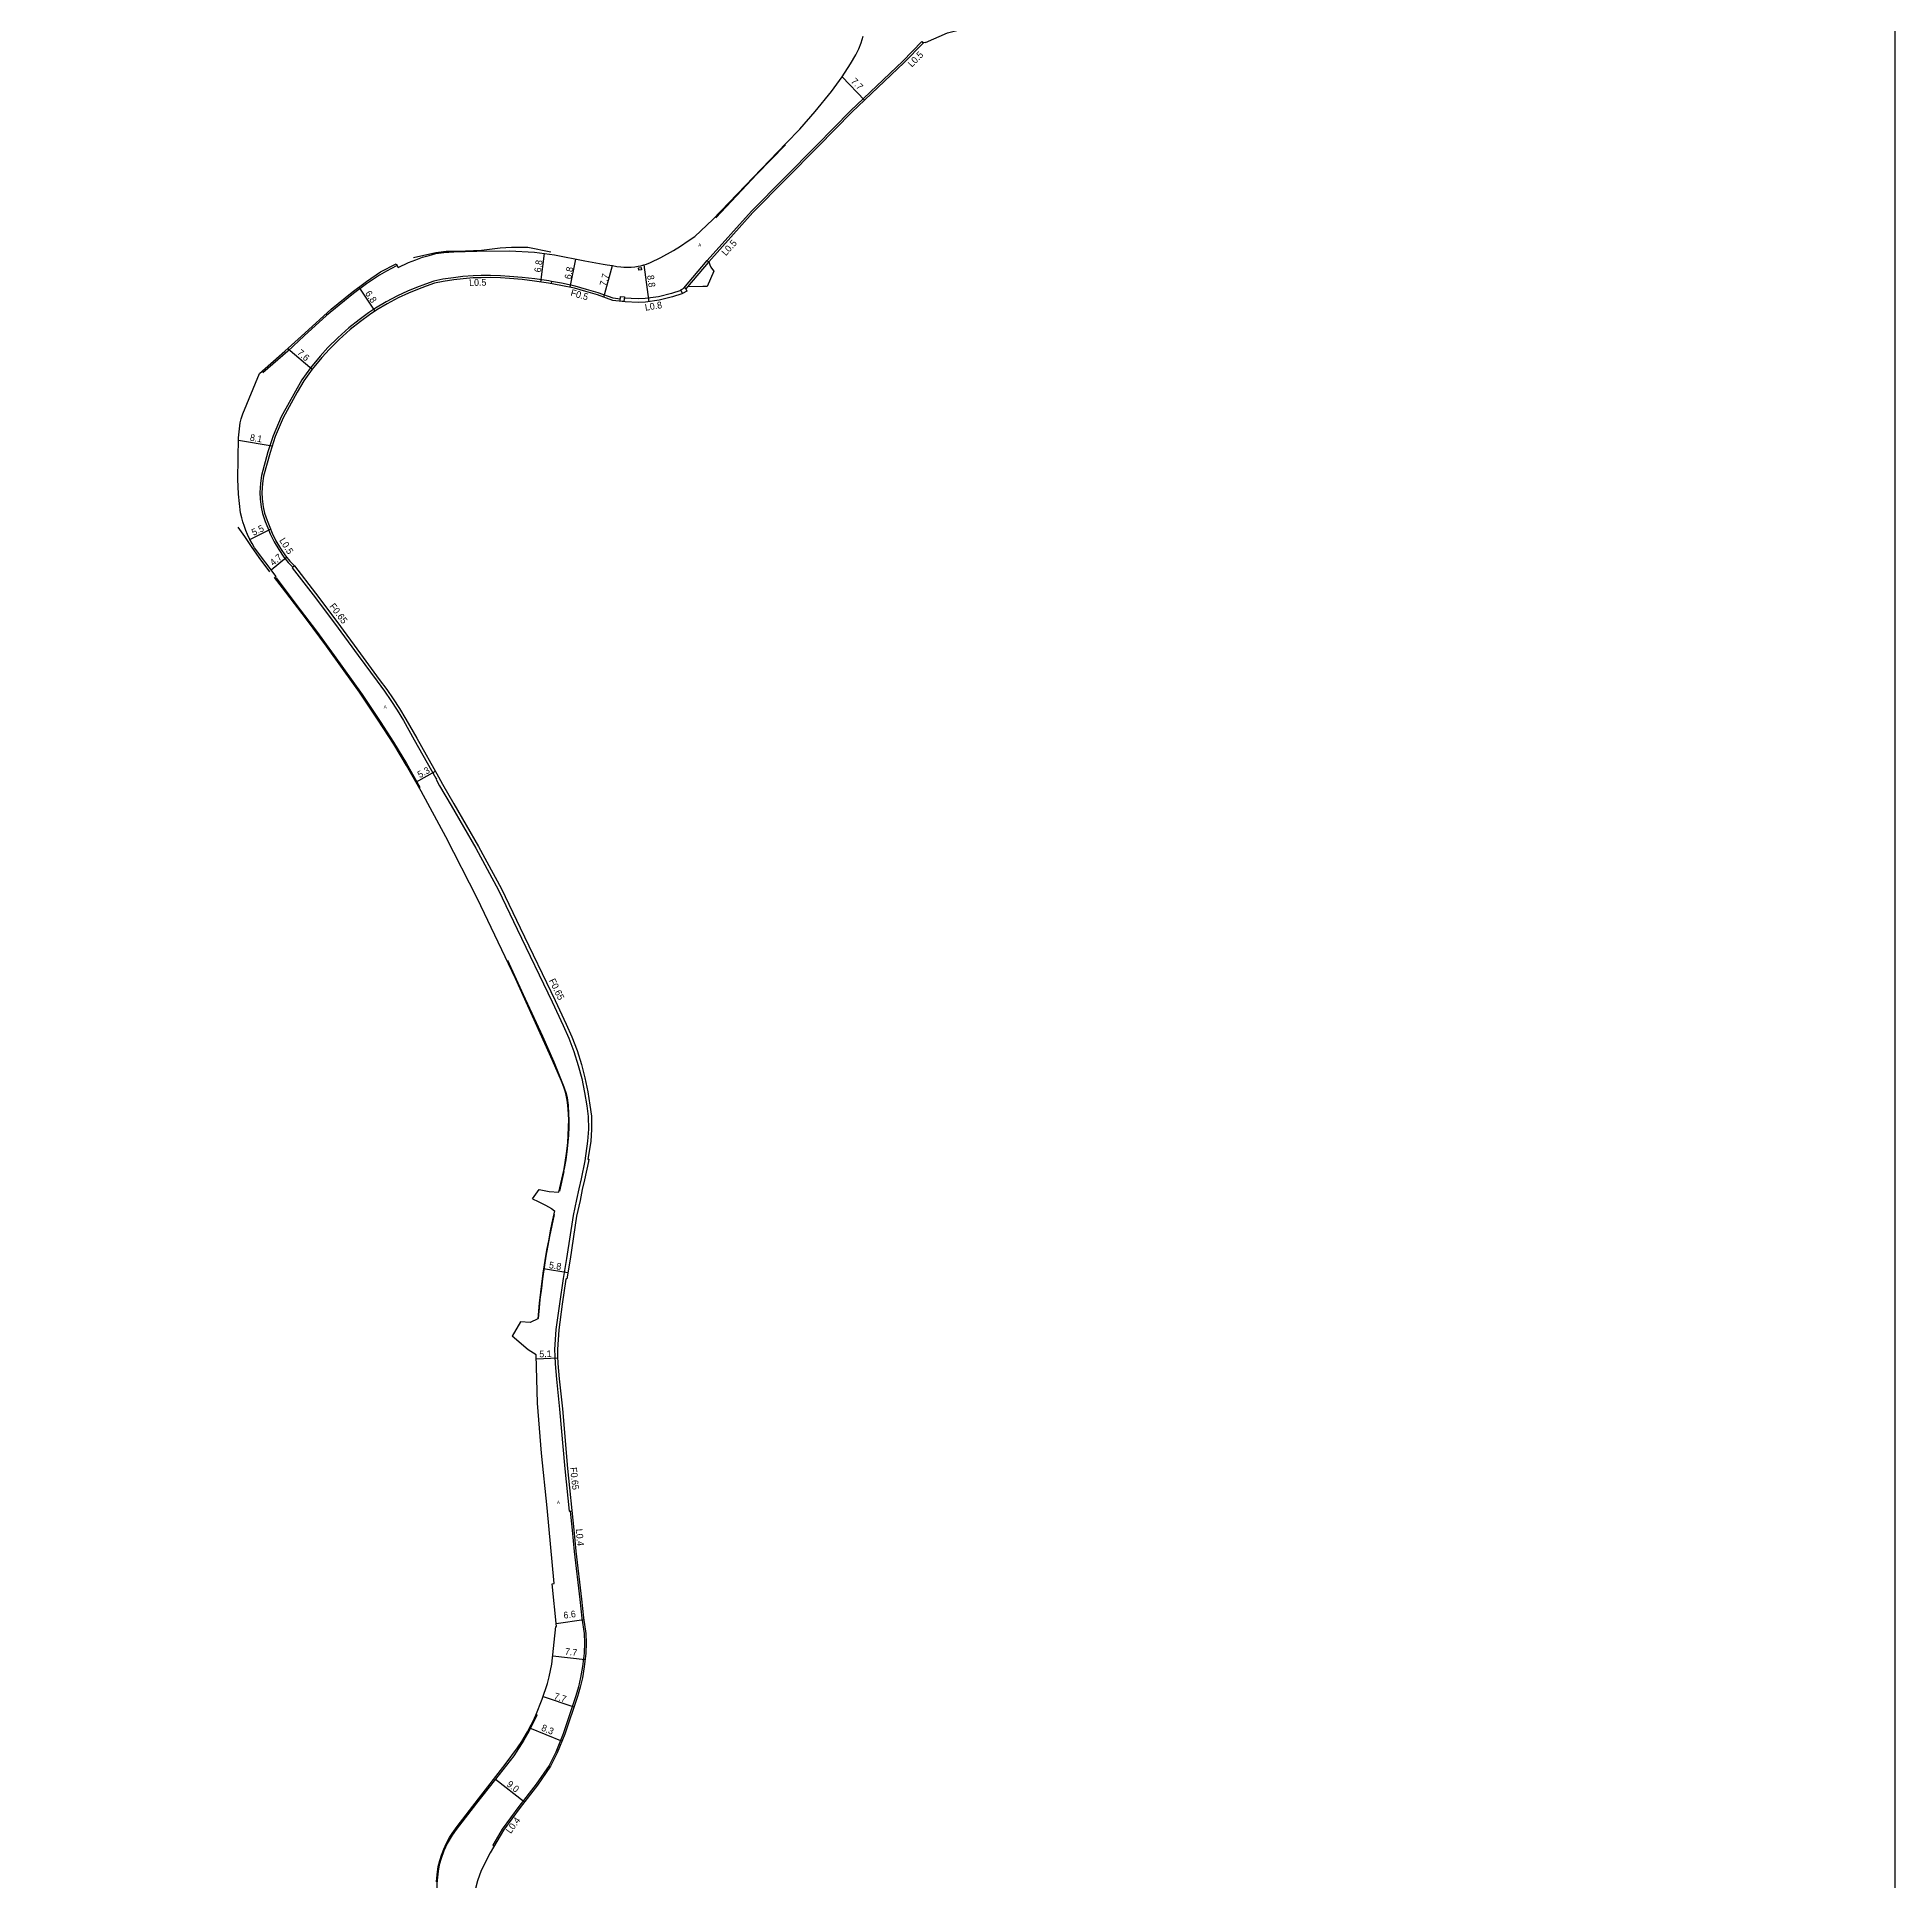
# Model space of a CAD drawing. Header units: metres. Extents: x -24000 to -21600, y -108000 to -105000.
# Drawn here: x -22839.5 to -22400, y -106152.6 to -105716.3 of the extents above; entities that cross this region are included whole.
import ezdxf

# ---------------------------------------------------------------- set-up
doc = ezdxf.new("R2010")
doc.units = ezdxf.units.M
doc.header["$LTSCALE"] = 2.5
for name, color, linetype in [('側溝・桝', 7, 'Continuous'), ('図郭', 7, 'Continuous'), ('幅員', 7, 'Continuous'), ('歩道・分離帯・安全施設', 7, 'Continuous'), ('舗装', 7, 'Continuous'), ('道路', 7, 'Continuous')]:
    doc.layers.add(name, color=color, linetype=linetype)
doc.styles.get("Standard").update_dxf_attribs({"font": ''})
doc.styles.add('YOKO_DECO', font='')
doc.styles.get('Standard').set_extended_font_data('@MS PGothic')
doc.styles.get('YOKO_DECO').set_extended_font_data('MS PGothic')

msp = doc.modelspace()

# ---------------------------------------------------------------- linework, layer by layer
at = {"layer": '側溝・桝'}
for points in [[(-22680.95, -105769.07), (-22670.51, -105757.43), (-22655.06, -105741.77), (-22647.08, -105733.68), (-22634.73, -105721.95), (-22630.19, -105717.32), (-22629.86, -105717.65)], [(-22686.49, -105775.61), (-22680.95, -105769.07), (-22680.6, -105769.39)], [(-22680.6, -105769.39), (-22680.76, -105769.56), (-22685.63, -105775.33)], [(-22717.81, -105774.06), (-22718.47, -105773.94), (-22721.79, -105773.44), (-22724.73, -105773.09), (-22727.74, -105772.85), (-22729.88, -105772.71), (-22732.25, -105772.63), (-22734.43, -105772.66), (-22736.38, -105772.7), (-22738.78, -105772.9), (-22741.03, -105773.18), (-22743.52, -105773.54), (-22745.64, -105773.98), (-22747.61, -105774.65), (-22749.74, -105775.46), (-22751.85, -105776.33), (-22754.29, -105777.46), (-22756.96, -105778.89), (-22759.44, -105780.34), (-22761.14, -105781.5), (-22763.33, -105783.1), (-22765.8, -105785.04), (-22768.37, -105787.4), (-22770.71, -105789.69), (-22772.54, -105791.73), (-22774.85, -105794.51), (-22776.86, -105797.31), (-22778.4, -105799.98), (-22781.75, -105806.11), (-22783.65, -105810.53), (-22784.9, -105814.35), (-22786.44, -105819.97), (-22786.7, -105821.79), (-22786.84, -105823.95), (-22786.78, -105825.5), (-22786.5, -105827.45), (-22786.22, -105828.96), (-22785.58, -105830.82), (-22784.95, -105832.36), (-22784.38, -105833.77), (-22783.45, -105835.64), (-22782.35, -105837.45), (-22781.18, -105839.25), (-22780.09, -105840.55), (-22779.02, -105841.66)], [(-22701.56, -105778.2), (-22703.22, -105778.02), (-22706.75, -105776.77), (-22709.51, -105775.93), (-22712.21, -105775.15), (-22715.47, -105774.47), (-22717.81, -105774.06), (-22717.9, -105774.56)], [(-22687.19, -105776.13), (-22687.25, -105776.15), (-22689.41, -105776.91), (-22692.47, -105777.68), (-22695.65, -105778.1), (-22697.34, -105778.19), (-22700.61, -105777.98)], [(-22778.63, -105841.33), (-22779.14, -105841.76), (-22774.18, -105848.17), (-22769.18, -105854.89), (-22763.54, -105862.5), (-22759.1, -105868.59), (-22757.36, -105871), (-22755.81, -105873.16), (-22754.32, -105875.44), (-22752.87, -105877.91), (-22750.29, -105882.44), (-22745.15, -105891.53), (-22745, -105891.81), (-22745.09, -105891.86), (-22744.3, -105893.35), (-22741.56, -105898.03), (-22735.73, -105908.11), (-22730.36, -105918.05), (-22725.94, -105927.25), (-22717.68, -105944.47), (-22715.05, -105950.05), (-22713.75, -105953.03), (-22712.51, -105956.19), (-22711.48, -105959.51), (-22710.68, -105962.6), (-22709.98, -105965.88), (-22709.48, -105969.02), (-22709.17, -105971.58), (-22709.1, -105974.57), (-22709.31, -105977.42), (-22709.91, -105982.03), (-22710.82, -105986.33), (-22711.38, -105988.69), (-22711.9, -105991.24), (-22712.71, -105995.01), (-22714.28, -106005.19), (-22715.06, -106009.92), (-22715.95, -106015.9), (-22716.76, -106022), (-22717.07, -106026.68), (-22717.04, -106028.28), (-22716.97, -106030.07), (-22716.66, -106033.7), (-22715.93, -106040.82), (-22714.67, -106054.9), (-22713.64, -106064.95), (-22712.97, -106064.88)], [(-22713.37, -106064.92), (-22712.91, -106069.41), (-22712.48, -106074.47), (-22711.14, -106085.84), (-22710.62, -106090.22), (-22710.1, -106093.9), (-22710, -106096.07), (-22710.1, -106098.51), (-22710.46, -106101.66), (-22710.92, -106104.27), (-22711.44, -106106.46), (-22712.07, -106108.62), (-22715.06, -106117.58), (-22716.82, -106121.97), (-22718.39, -106125.06), (-22721.44, -106129.54), (-22725.55, -106134.79), (-22729.52, -106140.19), (-22731.72, -106143.96), (-22731.38, -106144.16)]]:
    msp.add_lwpolyline(points, dxfattribs=at)
for points in [[(-22697.13, -105771.38), (-22697.21, -105770.8), (-22696.62, -105770.71), (-22696.53, -105771.29)], [(-22701.61, -105778.71), (-22701.49, -105777.63), (-22700.58, -105777.72), (-22700.7, -105778.81)], [(-22686.82, -105776.89), (-22687.25, -105776), (-22686.23, -105775.48), (-22685.78, -105776.36)]]:
    msp.add_lwpolyline(points, close=True, dxfattribs=at)
at = {"layer": '図郭'}
msp.add_lwpolyline([(-23200, -105600), (-22400, -105600), (-22400, -106200), (-23200, -106200)], close=True, dxfattribs=at)
at = {"layer": '幅員'}
for points in [[(-22649.06, -105725.64), (-22643.78, -105731.2)], [(-22720.34, -105774.18), (-22719.44, -105767.43)], [(-22713.38, -105775.43), (-22712.05, -105768.74)], [(-22705.45, -105777.78), (-22703.42, -105770.31)], [(-22695.96, -105770.14), (-22694.8, -105778.84)], [(-22763.42, -105775.41), (-22759.58, -105781.05)], [(-22780.18, -105789.91), (-22774.44, -105794.82)], [(-22791.86, -105811.63), (-22783.89, -105812.92)], [(-22789.19, -105835.06), (-22784.29, -105832.62)], [(-22784.14, -105842.27), (-22780.53, -105839.23)], [(-22749.88, -105892.49), (-22745.3, -105889.9)], [(-22719.68, -106007.52), (-22713.96, -106008.46)], [(-22721.45, -106028.87), (-22716.35, -106028.65)], [(-22716.74, -106091.49), (-22710.17, -106090.56)], [(-22717.52, -106099.12), (-22709.87, -106100.01)], [(-22719.8, -106108.79), (-22712.51, -106111.21)], [(-22723, -106116.22), (-22715.32, -106119.31)], [(-22731.05, -106128.3), (-22724.18, -106133.68)]]:
    msp.add_lwpolyline(points, dxfattribs=at)
at = {"layer": '歩道・分離帯・安全施設'}
for points in [[(-22662.47, -105741.7), (-22669.22, -105748.67), (-22674.06, -105753.8), (-22678.91, -105758.97)], [(-22718, -105767.15), (-22723.45, -105766.04), (-22725.49, -105766.01), (-22727.26, -105765.99), (-22729.93, -105766.17), (-22734.34, -105766.71), (-22740.06, -105766.96), (-22742.77, -105767), (-22745.15, -105767.29), (-22750.49, -105768.46)], [(-22754.48, -105770.38), (-22756.89, -105771.63), (-22758.54, -105772.57), (-22761.61, -105774.64), (-22764.7, -105776.91), (-22768.07, -105779.65), (-22771.06, -105782.11), (-22776.32, -105786.94), (-22780.23, -105790.54), (-22786.14, -105795.66)], [(-22791.99, -105832.16), (-22790.44, -105834.39), (-22788.86, -105836.76), (-22787.06, -105839.32), (-22784.53, -105842.72)], [(-22782.96, -105844.17), (-22777.25, -105851.69), (-22773.41, -105856.81), (-22769.2, -105862.53), (-22762.65, -105871.79), (-22758.35, -105878.17), (-22755.23, -105883.02), (-22752.16, -105888.07), (-22748.98, -105893.67), (-22749.16, -105893.86)], [(-22728.24, -105934.59), (-22724.51, -105942.73), (-22719.97, -105952.59), (-22717.26, -105958.65), (-22714.86, -105964.57), (-22714.35, -105966.13), (-22714.13, -105967.14), (-22713.89, -105968.9), (-22713.77, -105970.91), (-22713.72, -105972.38), (-22713.73, -105974.07), (-22713.81, -105975.96), (-22713.93, -105977.65), (-22714.15, -105979.91), (-22714.43, -105981.79), (-22714.87, -105984.3)], [(-22714.92, -105984.57), (-22715.9, -105989.25)], [(-22717.19, -105994.78), (-22718.29, -105999.99), (-22719.14, -106004.65), (-22719.93, -106009.96), (-22720.21, -106012.16), (-22720.55, -106014.9), (-22720.76, -106016.86), (-22720.99, -106019.33)], [(-22721.18, -106113.14), (-22723.18, -106117.07), (-22724.36, -106119.09), (-22726.73, -106122.78), (-22731.05, -106128.3), (-22735.58, -106134.03), (-22740.41, -106140.23), (-22741.32, -106141.54), (-22742.49, -106143.56), (-22743.26, -106145.25), (-22743.94, -106147.07), (-22744.38, -106148.62), (-22744.65, -106150.07), (-22744.81, -106151.54), (-22744.96, -106153.01), (-22745.14, -106157.38), (-22745.59, -106178.1), (-22745.72, -106190.74), (-22745.75, -106198.51)]]:
    msp.add_lwpolyline(points, dxfattribs=at)
at = {"layer": '道路'}
for points in [[(-22629.31, -105717.49), (-22624.12, -105715.2), (-22620.64, -105714.36), (-22614.55, -105713.43), (-22608.51, -105712.74), (-22603.75, -105712.12), (-22599.73, -105709.89), (-22589.05, -105702.59), (-22585.23, -105699.32), (-22574.56, -105690.97), (-22571.64, -105687.66), (-22569.56, -105684.78), (-22567.08, -105680.41), (-22559.98, -105667.75), (-22556.41, -105661.7), (-22556, -105661.01), (-22552.76, -105655.8), (-22543.58, -105641.43), (-22538.35, -105633.26), (-22537.1, -105631.31), (-22535.1, -105626.59), (-22533.6, -105622.34), (-22531.62, -105616.62), (-22526.48, -105600)], [(-22629.31, -105717.49), (-22629.84, -105717.64), (-22629.86, -105717.65), (-22634.4, -105722.29), (-22646.74, -105734.02), (-22654.72, -105742.11), (-22670.16, -105757.76), (-22680.6, -105769.39), (-22680.34, -105770.12), (-22680.1, -105770.63), (-22679.71, -105771.23), (-22679.44, -105771.58)], [(-22662.28, -105741.33), (-22659.08, -105737.99), (-22655.46, -105733.83), (-22651.54, -105729.13), (-22649.06, -105725.64), (-22647.06, -105722.54), (-22645.85, -105720.45), (-22645.14, -105719), (-22644.57, -105717.6), (-22644.12, -105716.06)], [(-22720.74, -105988.83), (-22718.38, -105989.33), (-22716.1, -105989.5), (-22714.93, -105984.32), (-22714.57, -105982.43), (-22714.17, -105979.81), (-22713.96, -105977.69), (-22713.86, -105976.11), (-22713.77, -105974.12), (-22713.75, -105972.32), (-22713.88, -105969.82), (-22714.04, -105968.27), (-22714.18, -105967.31), (-22714.32, -105966.55), (-22714.51, -105965.82), (-22714.9, -105964.62), (-22715.44, -105963.21), (-22717.59, -105958.32), (-22726.33, -105938.91), (-22735.36, -105920.06), (-22742.81, -105905.42), (-22748.67, -105894.61), (-22752.13, -105888.52), (-22755.13, -105883.51), (-22758.8, -105877.83), (-22763.27, -105871.2), (-22766.85, -105866.13), (-22771.01, -105860.34), (-22775.8, -105853.96), (-22780.69, -105847.51), (-22783.36, -105844.06), (-22782.99, -105843.81), (-22788.06, -105837.03), (-22788.65, -105836.07), (-22789.19, -105835.06), (-22789.75, -105833.89), (-22790.15, -105832.93), (-22790.48, -105831.98), (-22790.84, -105830.88), (-22791.1, -105829.95), (-22791.39, -105828.8), (-22791.83, -105824.39), (-22792, -105820.81), (-22791.85, -105811.07), (-22791.66, -105808.88), (-22791.46, -105807.52), (-22791.26, -105806.56), (-22790.81, -105805.33), (-22786.9, -105795.82), (-22780.9, -105790.57), (-22776.14, -105786.27), (-22769.92, -105780.62), (-22764.95, -105776.56), (-22761.61, -105774.06), (-22758.26, -105771.81), (-22754.56, -105769.88), (-22754.12, -105770.78), (-22751.68, -105769.59), (-22749.94, -105768.91), (-22748.3, -105768.33), (-22746.79, -105767.87), (-22745.19, -105767.46), (-22743.29, -105767.18), (-22740.9, -105767.04), (-22735.49, -105766.85), (-22727.77, -105766.79), (-22721.8, -105767.12), (-22717.1, -105767.75), (-22709.91, -105769.16), (-22705.57, -105769.97), (-22704.61, -105770.13), (-22703.42, -105770.31), (-22702.36, -105770.48), (-22701.4, -105770.62), (-22700.74, -105770.68), (-22699.81, -105770.7), (-22698.99, -105770.66), (-22698.14, -105770.57), (-22697.32, -105770.45), (-22696.68, -105770.32), (-22695.96, -105770.14), (-22695.35, -105769.93), (-22694.4, -105769.53), (-22691.97, -105768.35), (-22688.93, -105766.69), (-22687.3, -105765.68), (-22685.48, -105764.46), (-22683.89, -105763.4), (-22679.64, -105759.37), (-22662.28, -105741.33)], [(-22700.42, -105778.84), (-22703.34, -105778.53), (-22706.91, -105777.25), (-22709.66, -105776.43), (-22712.34, -105775.65), (-22715.57, -105774.97), (-22718.56, -105774.45), (-22721.86, -105773.95), (-22724.78, -105773.6), (-22727.77, -105773.36), (-22729.91, -105773.22), (-22732.25, -105773.15), (-22734.42, -105773.18), (-22736.36, -105773.22), (-22738.73, -105773.41), (-22740.96, -105773.69), (-22743.43, -105774.04), (-22745.5, -105774.47), (-22747.43, -105775.13), (-22749.55, -105775.94), (-22751.65, -105776.81), (-22754.06, -105777.92), (-22756.71, -105779.34), (-22759.16, -105780.77), (-22760.85, -105781.92), (-22763.02, -105783.51), (-22765.47, -105785.44), (-22768.02, -105787.78), (-22770.34, -105790.04), (-22772.15, -105792.06), (-22774.44, -105794.82), (-22776.43, -105797.59), (-22777.95, -105800.24), (-22781.29, -105806.34), (-22783.17, -105810.71), (-22784.41, -105814.5), (-22785.93, -105820.07), (-22786.19, -105821.85), (-22786.32, -105823.96), (-22786.26, -105825.45), (-22786, -105827.37), (-22785.72, -105828.87)], [(-22681, -105775.21), (-22682.05, -105775.22), (-22685.63, -105775.33), (-22686.05, -105775.83), (-22685.78, -105776.36), (-22686.82, -105776.89), (-22686.97, -105776.95), (-22689.17, -105777.72), (-22692.31, -105778.51), (-22695.57, -105778.94), (-22697.34, -105779.04), (-22700.42, -105778.84)], [(-22679.44, -105771.58), (-22681, -105775.21)], [(-22785.72, -105828.87), (-22785.1, -105830.63), (-22784.47, -105832.16), (-22783.91, -105833.56), (-22783, -105835.4), (-22781.92, -105837.18), (-22780.77, -105838.95), (-22779.71, -105840.21), (-22778.63, -105841.33), (-22773.65, -105847.76), (-22768.64, -105854.49), (-22762.99, -105862.1), (-22758.55, -105868.2), (-22756.81, -105870.61), (-22755.25, -105872.78), (-22753.75, -105875.09), (-22752.29, -105877.57), (-22749.7, -105882.1), (-22744.56, -105891.21), (-22743.62, -105892.97), (-22740.89, -105897.63), (-22735.05, -105907.73), (-22729.66, -105917.69), (-22725.24, -105926.91), (-22716.97, -105944.14), (-22714.34, -105949.72), (-22713.03, -105952.73), (-22711.77, -105955.93), (-22710.73, -105959.3), (-22709.92, -105962.42), (-22709.21, -105965.74), (-22708.71, -105968.91), (-22708.39, -105971.53), (-22708.32, -105974.59), (-22708.54, -105977.5), (-22709.2, -105981.64), (-22708.97, -105981.69), (-22709.09, -105982.21), (-22709.99, -105986.52), (-22710.55, -105988.88), (-22711.07, -105991.42), (-22711.87, -105995.17), (-22713.44, -106005.33), (-22714.21, -106010.01), (-22714.38, -106009.98), (-22714.39, -106010.03), (-22715.27, -106015.99), (-22716.09, -106022.07), (-22716.4, -106026.69), (-22716.37, -106028.25), (-22716.29, -106030.02), (-22715.99, -106033.64), (-22715.25, -106040.76), (-22714, -106054.83), (-22712.51, -106069.37), (-22712.08, -106074.43), (-22710.75, -106085.79), (-22710.22, -106090.17), (-22709.7, -106093.86), (-22709.6, -106096.07), (-22709.7, -106098.54), (-22710.07, -106101.72), (-22710.52, -106104.35), (-22711.05, -106106.56), (-22711.69, -106108.74), (-22714.68, -106117.72), (-22716.46, -106122.14), (-22718.05, -106125.26), (-22721.12, -106129.78), (-22725.23, -106135.03), (-22729.18, -106140.41), (-22732.32, -106145.79), (-22734.49, -106149.94), (-22735.34, -106152.36), (-22735.88, -106154.53)], [(-22722.29, -105991.08), (-22720.74, -105988.83)], [(-22722.29, -105991.08), (-22720.98, -105991.65), (-22719.2, -105992.57), (-22717.79, -105993.36), (-22717.08, -105993.93), (-22717.76, -105996.74), (-22718.12, -105998.64), (-22718.56, -106001.02), (-22718.89, -106002.77), (-22719.24, -106004.62), (-22719.55, -106006.7), (-22719.86, -106008.67), (-22720.17, -106011.14), (-22720.71, -106015.73), (-22721.04, -106019.43), (-22722.87, -106020.27), (-22725.15, -106020.14)], [(-22725.15, -106020.14), (-22727.12, -106023.56)], [(-22745.02, -106152.65), (-22744.95, -106151.73), (-22744.8, -106150.28), (-22744.6, -106148.97), (-22744.23, -106147.59), (-22743.84, -106146.3), (-22743.31, -106144.86), (-22742.68, -106143.44), (-22741.92, -106142.14), (-22741.34, -106141.2), (-22740.14, -106139.49), (-22735.1, -106133.02), (-22728.76, -106124.84), (-22725.84, -106120.92), (-22724.82, -106119.42), (-22723.51, -106117.15), (-22723, -106116.22), (-22722.27, -106114.76), (-22721.51, -106113.23), (-22719.99, -106109.38), (-22718.8, -106105.74), (-22718.36, -106104.11), (-22717.72, -106101.11), (-22716.83, -106092.21), (-22716.66, -106092.21), (-22717.68, -106082.1), (-22717.22, -106082.05), (-22718.88, -106064.12), (-22720.2, -106051.25), (-22721.12, -106039.37), (-22721.48, -106027.97), (-22723.34, -106026.79), (-22727.12, -106023.56)]]:
    msp.add_lwpolyline(points, dxfattribs=at)

# ---------------------------------------------------------------- texts
at = {"layer": '側溝・桝'}
for s, rotation, p in [('L0.5', 46, (-22632.54, -105723.49)), ('L0.5', 48, (-22676.56, -105768.1)), ('L0.5', 1, (-22737.29, -105775.12)), ('F0.5', 344, (-22713.42, -105777.39)), ('L0.8', 9, (-22695.59, -105780.98)), ('L0.5', 302, (-22782.29, -105835.3)), ('F0.65', 307, (-22770.44, -105850.92)), ('F0.65', 296, (-22718.47, -105939.41)), ('F0.65', 276, (-22713.43, -106054.64)), ('L0.4', 275, (-22712.07, -106069.18)), ('L0.4', 54, (-22727.47, -106141.35))]:
    msp.add_text(s, height=1.6, rotation=rotation, dxfattribs=at).set_placement(p)
at = {"layer": '幅員'}
for s, rotation, p in [('7.7', 314, (-22647.09, -105726.83)), ('6.8', 82, (-22720.34, -105771.98)), ('6.8', 79, (-22713.2, -105773.62)), ('7.7', 75, (-22704.93, -105775.27)), ('8.8', 278, (-22695.2, -105772.65)), ('6.8', 304, (-22761.99, -105776.9)), ('7.6', 319, (-22778.14, -105791.13)), ('8.1', 351, (-22789.26, -105811.69)), ('5.5', 26, (-22788.28, -105834.25)), ('4.7', 40, (-22783.63, -105841.42)), ('5.3', 29, (-22748.98, -105891.56)), ('5.8', 351, (-22718.5, -106007.45)), ('5.1', 2, (-22720.68, -106028.56)), ('6.6', 8, (-22714.87, -106090.39)), ('7.7', 353, (-22714.72, -106098.87)), ('7.7', 342, (-22717.38, -106109.35)), ('8.3', 338, (-22720.38, -106116.78)), ('9.0', 322, (-22728.55, -106129.81))]:
    msp.add_text(s, height=1.6, rotation=rotation, dxfattribs=at).set_placement(p)
at = {"layer": '舗装', "style": 'YOKO_DECO'}
for p in [(-22683.1, -105765.78, 165.58), (-22757.51, -105875.03, 163.15), (-22716.53, -106063.23, 162.33)]:
    msp.add_text('A', height=0.75, dxfattribs=at).set_placement(p)

doc.saveas('drawing.dxf')
